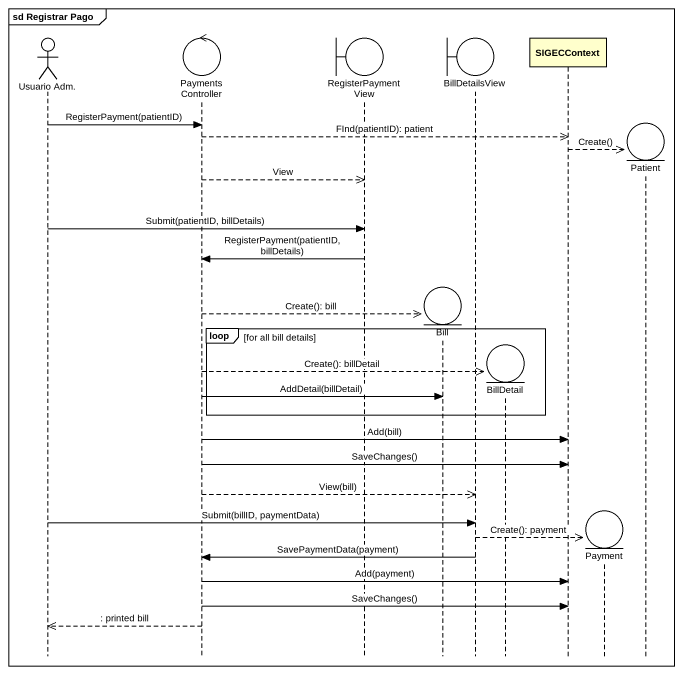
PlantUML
@startuml
mainframe sd Registrar Pago
hide footbox
actor "Usuario Adm." as Usuario_Adm
control PaymentsController
boundary RegisterPaymentView
entity Bill
boundary BillDetailsView
entity BillDetail
participant SIGECContext
entity Payment
entity Patient

Usuario_Adm -> PaymentsController : RegisterPayment(patientID)
PaymentsController -->> SIGECContext : FInd(patientID): patient
SIGECContext -->> Patient ** : Create()
PaymentsController -->> RegisterPaymentView : View
Usuario_Adm -> RegisterPaymentView : Submit(patientID, billDetails)
RegisterPaymentView -> PaymentsController : RegisterPayment(patientID, billDetails)
PaymentsController -->> Bill ** : Create(): bill
loop for all bill details
  PaymentsController -->> BillDetail ** : Create(): billDetail
  PaymentsController -> Bill : AddDetail(billDetail)
end
PaymentsController -> SIGECContext : Add(bill)
PaymentsController -> SIGECContext : SaveChanges()
PaymentsController -->> BillDetailsView : View(bill)
Usuario_Adm -> BillDetailsView : Submit(billID, paymentData)
BillDetailsView -->> Payment ** : Create(): payment
BillDetailsView -> PaymentsController : SavePaymentData(payment)
PaymentsController -> SIGECContext : Add(payment)
PaymentsController -> SIGECContext : SaveChanges()
PaymentsController -->> Usuario_Adm : : printed bill
@enduml
